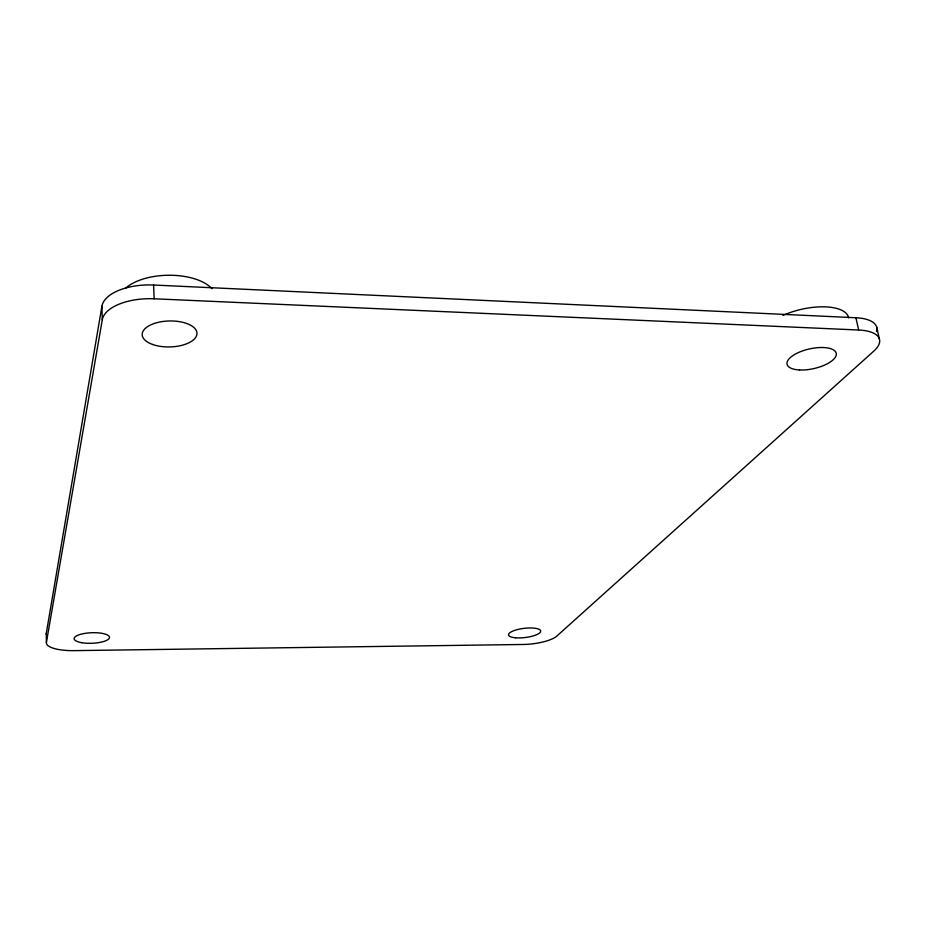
<?xml version="1.0" encoding="UTF-8"?>
<svg xmlns="http://www.w3.org/2000/svg" width="926" height="926" viewBox="0 0 926 926"><rect width="100%" height="100%" fill="white"/><g stroke="black" fill="none" stroke-linecap="round" stroke-linejoin="round"><path stroke-width="1.39" d="M855.89 317.745L858.668 330.015A42.608 17.015 -13.1 0 1 873.889 351.035L556.781 636.116A26.773 7.57 -6.9 0 1 523.178 644.473L73.906 650.642A29.412 8.693 -2 0 1 46.404 642.413L46.3 633.199L101.929 306.193A46.427 22.652 -0.8 0 1 153.589 285.023L855.89 317.745A42.469 17.247 -13.2 0 1 876.494 331.543M46.404 642.413L102.288 319.783L101.929 306.193M102.288 319.783A46.589 22.374 -0.9 0 1 154.156 298.785L858.668 330.015M876.598 326.901L879.399 339.02M153.589 285.023L154.156 298.785M46.913 635.479A29.354 8.82 -2 0 1 46.3 633.199M125.311 288.507A48.302 23.845 -1.2 0 1 169.62 275.242A48.302 23.845 -1.2 0 1 212.008 288.704M782.887 315.43A44.46 18.52 -13 0 1 848.621 317.873M515.504 637.783A16.193 4.618 -6.9 0 0 540.645 631.532A16.193 4.618 -6.9 0 0 517.669 629.518A16.193 4.618 -6.9 0 0 515.504 637.783M81.685 642.679A17.698 5.267 -2.2 0 0 109.442 637.852A17.698 5.267 -2.2 0 0 84.347 633.488A17.698 5.267 -2.2 0 0 81.685 642.679M799.578 369.972A25.199 10.07 -12.6 0 0 836.328 354.01A25.199 10.07 -12.6 0 0 799.011 352.285A25.199 10.07 -12.6 0 0 799.578 369.972M152.778 344.53A27.41 12.987 -1.4 0 0 196.729 335.2A27.41 12.987 -1.4 0 0 159.237 322.121A27.41 12.987 -1.4 0 0 152.778 344.53"/></g></svg>
